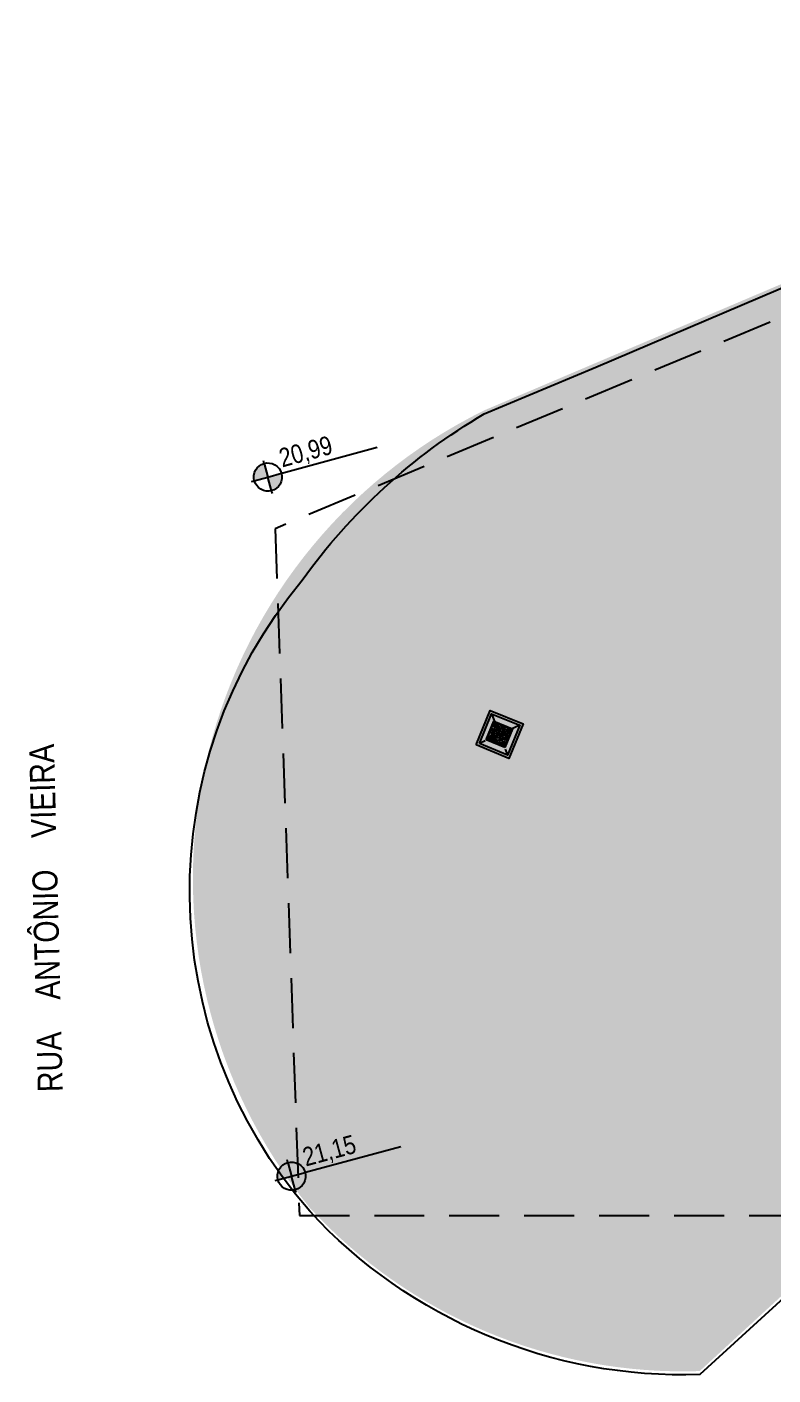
# Model space of a CAD drawing. Header units: metres. Extents: x -133 to 570, y -18 to 184.
# Drawn here: x -106.87 to -99.4, y -7.62 to 5.87 of the extents above; entities that cross this region are included whole.
import ezdxf

# ---------------------------------------------------------------- set-up
doc = ezdxf.new("R2010")
doc.units = ezdxf.units.M
for name, pattern in [('01-DUO-1ºPAVTO GERAL$0$252-LEGENDA DOS TERREOS$0$DASHDOT', [1, 0.5, -0.25, 0, -0.25]), ('01-DUO-1ºPAVTO GERAL$0$DASHDOT', [1, 0.5, -0.25, 0, -0.25]), ('terreno + circ vert$0$DASHEDX2', [1.5, 1, -0.5])]:
    doc.linetypes.add(name, pattern=pattern)
for name, color, linetype in [('01-DUO-1ºPAVTO GERAL$0$GG-DR0001', 7, 'Continuous'), ('01-DUO-1ºPAVTO GERAL$0$GG-DR0002', 7, 'Continuous'), ('01-DUO-1ºPAVTO GERAL$0$GG-DR0003', 7, 'Continuous'), ('01-DUO-1ºPAVTO GERAL$0$GG-DR0008', 8, 'Continuous'), ('01-DUO-1ºPAVTO GERAL$0$GG-DR0010', 7, 'Continuous'), ('01-DUO-1ºPAVTO GERAL$0$GG-SA0201', 7, '01-DUO-1ºPAVTO GERAL$0$252-LEGENDA DOS TERREOS$0$DASHDOT'), ('ARQ-ALV ACAB', 4, 'Continuous'), ('ARQ-DIM EMBASAM', 2, 'Continuous'), ('terreno + circ vert$0$ARQ-AUX2', 2, 'Continuous'), ('terreno + circ vert$0$ARQ-PRJ', 7, 'terreno + circ vert$0$DASHEDX2'), ('terreno + circ vert$0$ARQ-SIM', 1, 'Continuous')]:
    doc.layers.add(name, color=color, linetype=linetype)
doc.styles.add('terreno + circ vert$0$Adesa', font='ARIALN.TTF')

# ---------------------------------------------------------------- blocks, each defined once
blk = doc.blocks.new('terreno + circ vert$0$ADESA-SIMB NIVEL PLAN')
h = blk.add_hatch(color=256)
h.dxf.hatch_style = 1
edge = h.paths.add_edge_path()
edge.add_ellipse((-0.038, 0), major_axis=(-0.133, 0.133), ratio=1, start_angle=315.0639, end_angle=405.0639)
edge.add_line((-0.226, 0), (-0.038, 0))
edge.add_line((-0.038, 0), (-0.038, 0.189))
edge = h.paths.add_edge_path()
edge.add_ellipse((-0.038, 0), major_axis=(-0.133, 0.133), ratio=1, start_angle=495.0639, end_angle=585.0639)
edge.add_line((0.151, 0), (-0.038, 0))
edge.add_line((-0.038, 0), (-0.038, -0.189))
for p, q in [((-0.038, 0.189), (-0.038, 0.226)), ((-0.038, 0.189), (-0.038, 0)), ((-0.038, 0), (0.151, 0)), ((-0.038, 0), (0.151, 0)), ((0.151, 0), (0.189, 0)), ((-0.264, 0), (-0.226, 0)), ((-0.226, 0), (-0.038, 0)), ((-0.038, -0.189), (-0.038, 0)), ((-0.037, -0.227), (-0.038, -0.189))]:
    blk.add_line(p, q)
blk.add_lwpolyline([(0.157, 0), (1.472, 0)])
blk.add_ellipse((-0.038, 0), major_axis=(-0.133, 0.133), ratio=1, start_param=3.928105432082424, end_param=10.21129073926201)
at = {"color": 3, "style": 'terreno + circ vert$0$Adesa'}
for p in [(0.18, 0.072), (0.18, -0.298)]:
    blk.add_attdef('100.00', p, '', height=0.25, rotation=0.0639, dxfattribs=at)
blk = doc.blocks.new('terreno + circ vert')
at = {"layer": 'terreno + circ vert$0$ARQ-AUX2'}
blk.add_lwpolyline([(-38.7204, -5.025), (-98.7204, -5.025), (-98.7204, -6.3233), (-100.1347, -7.6164, -0.2181845), (-104.0373, -5.9813, -0.3681428), (-104.1124, 0.3352, -0.1038207), (-102.2922, 1.9977), (-101.1746, 2.4667), (-79.9769, 11.499), (-64.6872, 17.9037)], format="xyb", dxfattribs=at)
at = {"layer": 'terreno + circ vert$0$ARQ-PRJ', "color": 1, "ltscale": 0.5}
blk.add_lwpolyline([(48.0419, 1.3908), (48.1056, 7.0609), (42.945, 9.4812), (35.5548, 12.9472), (27.5061, 16.8929), (22.1014, 19.5405), (15.0017, 23.0148), (8.3251, 26.282), (0.4895, 30.0914), (-5.8932, 33.2362), (-12.2759, 36.3811), (-18.9156, 39.6675), (-31.5995, 31.2229), (-104.3835, 0.8491), (-104.1403, -6.025), (40.5424, -6.025, 0.4109303)], format="xyb", close=True, dxfattribs=at)
at = {"layer": 'terreno + circ vert$0$ARQ-SIM'}
ref = blk.add_blockref('terreno + circ vert$0$ADESA-SIMB NIVEL PLAN', (-104.4282, 1.3736), dxfattribs=dict(at, xscale=0.7499999999999999, yscale=0.7499999999999999, zscale=0.7499999999999999, rotation=15.2273522940256))
ref.add_attrib('100.00', '20,99', (-104.3123, 1.4614), dxfattribs={"layer": '0', "color": 3, "height": 0.1875, "rotation": 15.29122, "style": 'terreno + circ vert$0$Adesa'})
ref = blk.add_blockref('terreno + circ vert$0$ADESA-SIMB NIVEL PLAN', (-104.1918, -5.6224), dxfattribs=dict(at, xscale=0.7499999999999999, yscale=0.7499999999999999, zscale=0.7499999999999999, rotation=15.2273522940256))
ref.add_attrib('100.00', '21,15', (-104.0759, -5.5346), dxfattribs={"layer": '0', "color": 3, "height": 0.1875, "rotation": 15.29122, "style": 'terreno + circ vert$0$Adesa'})
at = {"color": 2, "style": 'terreno + circ vert$0$Adesa'}
blk.add_text('RUA    ANTÔNIO    VIEIRA', height=0.25, rotation=91.46171, dxfattribs=at).set_placement((-106.5075, -4.7858))
blk = doc.blocks.new('01-DUO-1ºPAVTO GERAL$0$252-LEGENDA DOS TERREOS$0$CAP')
at = {"layer": '01-DUO-1ºPAVTO GERAL$0$GG-DR0003'}
blk.add_lwpolyline([(-0.369, 0.35), (0.369, 0.35), (0.369, -0.35), (-0.369, -0.35)], close=True, dxfattribs=at)
at = {"layer": '01-DUO-1ºPAVTO GERAL$0$GG-DR0010'}
blk.add_lwpolyline([(-0.319, 0.3), (0.319, 0.3), (0.319, -0.3), (-0.319, -0.3)], close=True, dxfattribs=at)
at = {"layer": '01-DUO-1ºPAVTO GERAL$0$GG-SA0201', "linetype": '01-DUO-1ºPAVTO GERAL$0$DASHDOT'}
for p, q in [((0.319, -0.3), (-0.319, 0.3)), ((0.319, 0.3), (-0.319, -0.3))]:
    blk.add_line(p, q, dxfattribs=at)
blk = doc.blocks.new('01-DUO-1ºPAVTO GERAL$0$252-LEGENDA DOS TERREOS$0$GG-RALO25x25')
at = {"layer": '01-DUO-1ºPAVTO GERAL$0$GG-DR0002'}
for p, q in [((-0.124, 0.128), (0.126, 0.128)), ((-0.124, -0.122), (-0.124, 0.128)), ((0.126, 0.128), (0.126, -0.122)), ((0.126, -0.122), (-0.124, -0.122))]:
    blk.add_line(p, q, dxfattribs=at)
at = {"layer": '01-DUO-1ºPAVTO GERAL$0$GG-DR0008'}
for p, q in [((-0.116, 0.121), (0.119, 0.121)), ((-0.116, -0.114), (-0.116, 0.121)), ((-0.107, 0.107), (-0.058, 0.107)), ((-0.107, 0.058), (-0.107, 0.107)), ((-0.067, 0.006), (-0.106, 0.01)), ((-0.101, 0.034), (-0.063, 0.022)), ((-0.06, 0.03), (-0.098, 0.043)), ((-0.081, 0.07), (-0.05, 0.044)), ((-0.044, 0.05), (-0.074, 0.077)), ((-0.029, 0.006), (-0.054, 0.006)), ((-0.048, 0.096), (-0.029, 0.06)), ((-0.021, 0.063), (-0.039, 0.1)), ((-0.01, 0.106), (-0.006, 0.067)), ((-0.006, 0.054), (-0.006, 0.029)), ((0.006, 0.029), (0.006, 0.054)), ((0.007, 0.067), (0.011, 0.106)), ((0.034, 0.101), (0.022, 0.063)), ((0.054, 0.006), (0.029, 0.006)), ((0.03, 0.06), (0.043, 0.098)), ((0.07, 0.081), (0.044, 0.05)), ((0.05, 0.044), (0.077, 0.074)), ((0.058, 0.107), (0.107, 0.107)), ((0.096, 0.048), (0.06, 0.029)), ((0.063, 0.021), (0.1, 0.039)), ((0.106, 0.01), (0.067, 0.006)), ((0.107, 0.107), (0.107, 0.058)), ((0.119, 0.121), (0.119, -0.114)), ((0.119, -0.114), (-0.116, -0.114)), ((-0.107, -0.107), (-0.107, -0.058)), ((-0.058, -0.107), (-0.107, -0.107)), ((-0.106, -0.011), (-0.067, -0.007)), ((-0.063, -0.021), (-0.1, -0.039)), ((-0.096, -0.048), (-0.06, -0.029)), ((-0.05, -0.044), (-0.077, -0.074)), ((-0.07, -0.081), (-0.044, -0.05)), ((-0.054, -0.006), (-0.029, -0.006)), ((-0.03, -0.06), (-0.043, -0.098)), ((-0.034, -0.101), (-0.022, -0.063)), ((-0.006, -0.067), (-0.01, -0.106)), ((-0.006, -0.029), (-0.006, -0.054)), ((0.006, -0.054), (0.006, -0.029)), ((0.011, -0.106), (0.007, -0.067)), ((0.021, -0.063), (0.039, -0.1)), ((0.029, -0.006), (0.054, -0.006)), ((0.048, -0.096), (0.029, -0.06)), ((0.044, -0.05), (0.074, -0.077)), ((0.081, -0.07), (0.05, -0.044)), ((0.107, -0.107), (0.058, -0.107)), ((0.06, -0.03), (0.098, -0.043)), ((0.101, -0.034), (0.063, -0.022)), ((0.067, -0.007), (0.106, -0.011)), ((0.107, -0.058), (0.107, -0.107))]:
    blk.add_line(p, q, dxfattribs=at)
blk.add_circle((0, 0), 0.0148, dxfattribs=at)
for radius, start, end in [(0.122, 118.5062, 151.4935), (0.107, 158.8888, 174.7912), (0.107, 136.3888, 153.52), (0.107, 113.8888, 131.02), (0.0669, 161.3747, 174.7912), (0.0669, 138.8747, 154.1), (0.054, 96.5217, 173.4783), (0.0669, 116.3747, 131.6), (0.107, 96.1033, 108.52), (0.0301, 101.7738, 168.2262), (0.0669, 96.1033, 109.1), (0.0669, 71.3747, 84.7912), (0.054, 6.5217, 83.4783), (0.0301, 11.7738, 78.2262), (0.107, 68.8888, 84.7912), (0.0669, 48.8747, 64.1), (0.107, 46.3888, 63.52), (0.0669, 26.3747, 41.6), (0.122, 28.5065, 61.4938), (0.0669, 5.2088, 19.1), (0.107, 23.8888, 41.02), (0.107, 5.2088, 18.52), (0.122, 208.5065, 241.4938), (0.107, 186.1033, 198.52), (0.107, 203.8888, 221.02), (0.107, 226.3888, 243.52), (0.0669, 186.1033, 199.1), (0.0669, 206.3747, 221.6), (0.054, 186.5217, 263.4783), (0.0669, 228.8747, 244.1), (0.107, 248.8888, 263.8967), (0.0301, 191.7738, 258.2262), (0.0669, 251.3747, 263.8967), (0.0301, 281.7738, 348.2262), (0.054, 276.5217, 353.4783), (0.0669, 275.2088, 289.1), (0.107, 275.2088, 288.52), (0.0669, 296.3747, 311.6), (0.107, 293.8888, 311.02), (0.0669, 318.8747, 334.1), (0.122, 298.5062, 331.4935), (0.0669, 341.3747, 353.8967), (0.107, 316.3888, 333.52), (0.107, 338.8888, 353.8967)]:
    blk.add_arc((0, 0), radius, start, end, dxfattribs=at)
blk = doc.blocks.new('01-DUO-1ºPAVTO GERAL$0$cx30x30')
at = {"layer": '01-DUO-1ºPAVTO GERAL$0$GG-DR0001', "xscale": 0.810756977158082, "yscale": 0.810756977158082, "zscale": 0.810756977158082}
blk.add_blockref('01-DUO-1ºPAVTO GERAL$0$252-LEGENDA DOS TERREOS$0$GG-RALO25x25', (0, -0.178), dxfattribs=at)
at = {"layer": '01-DUO-1ºPAVTO GERAL$0$GG-DR0002', "xscale": 0.5075187969924814, "yscale": 0.5075187969924814, "zscale": 0.5075187969924814}
blk.add_blockref('01-DUO-1ºPAVTO GERAL$0$252-LEGENDA DOS TERREOS$0$CAP', (0, -0.178), dxfattribs=at)
blk = doc.blocks.new('A$Cee096e9b')
at = {"rotation": 67.65150226665114}
blk.add_blockref('01-DUO-1ºPAVTO GERAL$0$cx30x30', (-102.302, -1.142), dxfattribs=at)

msp = doc.modelspace()

# ---------------------------------------------------------------- hatches: boundary and pattern name
at = {"layer": 'ARQ-DIM EMBASAM'}
h = msp.add_hatch(dxfattribs=at)
h.set_pattern_fill('AR-HBONE', color=252, scale=0.002)
h.set_pattern_definition([(67.64892, (-51.5757, 20.02397), (-0.11066073, 0.26520687), [0.6096, -0.2032]), (157.64892, (-51.49843, 20.2119), (-0.11066073, 0.26520687), [0.6096, -0.2032])])
edge = h.paths.add_edge_path(flags=16)
edge.add_arc((-96.7346, -0.3536), 2, 0, 360)
edge = h.paths.add_edge_path()
edge.add_line((-38.1418, -5.9899), (-37.5855, -5.9899))
edge.add_arc((-38.0101, -6.6143), 0.7551, 55.78733, 84.7815)
edge.add_line((-37.9414, -5.8623), (-35.3141, -4.1899))
edge.add_line((-35.3141, -4.1899), (-12.8639, -4.1899))
edge.add_line((-12.8639, -4.1899), (-10.3082, -5.8168))
edge.add_arc((-8.749, -3.9324), 2.4458, 230.39473, 253.15872)
edge.add_line((-9.4576, -6.2733), (-9.4576, -4.9899))
edge.add_line((-9.4576, -4.9899), (40.5424, -4.9899))
edge.add_line((40.5424, -4.9899), (40.5424, -5.9899))
edge.add_arc((40.5437, 1.507), 7.4968, 269.99012, 359.15468)
edge.add_line((48.0397, 1.3964), (48.1056, 7.096))
edge.add_line((48.1056, 7.096), (45.1211, 8.4958))
edge.add_line((45.1211, 8.4958), (45.0397, 1.2462))
edge.add_arc((40.5055, 1.528), 4.543, 270.29857, 356.44314, ccw=False)
edge.add_line((40.5292, -3.0149), (32.8104, -3.0149))
edge.add_line((32.8104, -3.0149), (8.0404, -3.0147))
edge.add_line((8.0404, -3.0147), (8.0404, -3.0149))
edge.add_line((8.0404, -3.0149), (-82.5601, -3.0745))
edge.add_line((-82.5601, -3.0745), (-86.0599, 5.2892))
edge.add_line((-86.0599, 5.2892), (-76.3995, 9.3235))
edge.add_line((-76.3995, 9.3235), (-76.6514, 9.9398))
edge.add_line((-76.6514, 9.9398), (-70.2106, 12.6043))
edge.add_line((-70.2106, 12.6043), (-69.9663, 12.0298))
edge.add_line((-69.9663, 12.0298), (-68.4662, 12.6523))
edge.add_line((-68.4662, 12.6523), (-68.7154, 13.2504))
edge.add_line((-68.7154, 13.2504), (-62.1854, 15.922))
edge.add_line((-62.1854, 15.922), (-61.0563, 16.3737))
edge.add_line((-61.0563, 16.3737), (-53.5618, 19.5605))
edge.add_line((-53.5618, 19.5605), (-53.5496, 19.5356))
edge.add_line((-53.5496, 19.5356), (-48.0785, 21.8274))
edge.add_line((-48.0785, 21.8274), (-47.8665, 21.9154))
edge.add_line((-47.8665, 21.9154), (-37.5327, 26.1769))
edge.add_line((-37.5327, 26.1769), (-37.0787, 25.125))
edge.add_line((-37.0787, 25.125), (-29.4694, 28.3005))
edge.add_line((-29.4694, 28.3005), (-29.7986, 29.0894))
edge.add_line((-29.7986, 29.0894), (-29.6007, 29.1715))
edge.add_line((-29.6007, 29.1715), (-26.6253, 34.0629))
edge.add_line((-26.6253, 34.0629), (-26.7793, 34.4321))
edge.add_line((-26.7793, 34.4321), (-30.8207, 31.7791))
edge.add_arc((-38.1435, 39.4627), 10.6142, 286.88313, 313.62236, ccw=False)
edge.add_line((-35.0609, 29.306), (-34.7426, 28.358))
edge.add_line((-34.7426, 28.358), (-47.2604, 24.2804))
edge.add_line((-47.2604, 24.2804), (-58.0568, 19.6792))
edge.add_line((-58.0568, 19.6792), (-58.4254, 20.5609))
edge.add_line((-58.4254, 20.5609), (-63.2746, 18.5306))
edge.add_line((-63.2746, 18.5306), (-62.8903, 17.6178))
edge.add_line((-62.8903, 17.6178), (-86.886, 7.5243))
edge.add_line((-86.886, 7.5243), (-87.2549, 8.4245))
edge.add_line((-87.2549, 8.4245), (-102.2922, 2.0328))
edge.add_arc((-99.9828, -2.6526), 5.2236, 116.23771, 219.08829)
edge.add_arc((-100.3017, -2.5049), 5.0791, 222.65147, 271.88412)
edge.add_line((-100.1347, -7.5812), (-98.7204, -6.2822))
edge.add_line((-98.7204, -6.2822), (-98.7204, -4.9899))
edge.add_line((-98.7204, -4.9899), (-38.7204, -4.9899))
edge.add_line((-38.7204, -4.9899), (-38.7204, -6.3582))
edge.add_line((-38.7204, -6.3582), (-38.1418, -5.9899))

# ---------------------------------------------------------------- block references
msp.add_blockref('A$Cee096e9b', (0, 0))
at = {"layer": 'ARQ-ALV ACAB'}
for p in [(0, 0), (0, 0, 0)]:
    msp.add_blockref('terreno + circ vert', p, dxfattribs=at)

doc.saveas('drawing.dxf')
